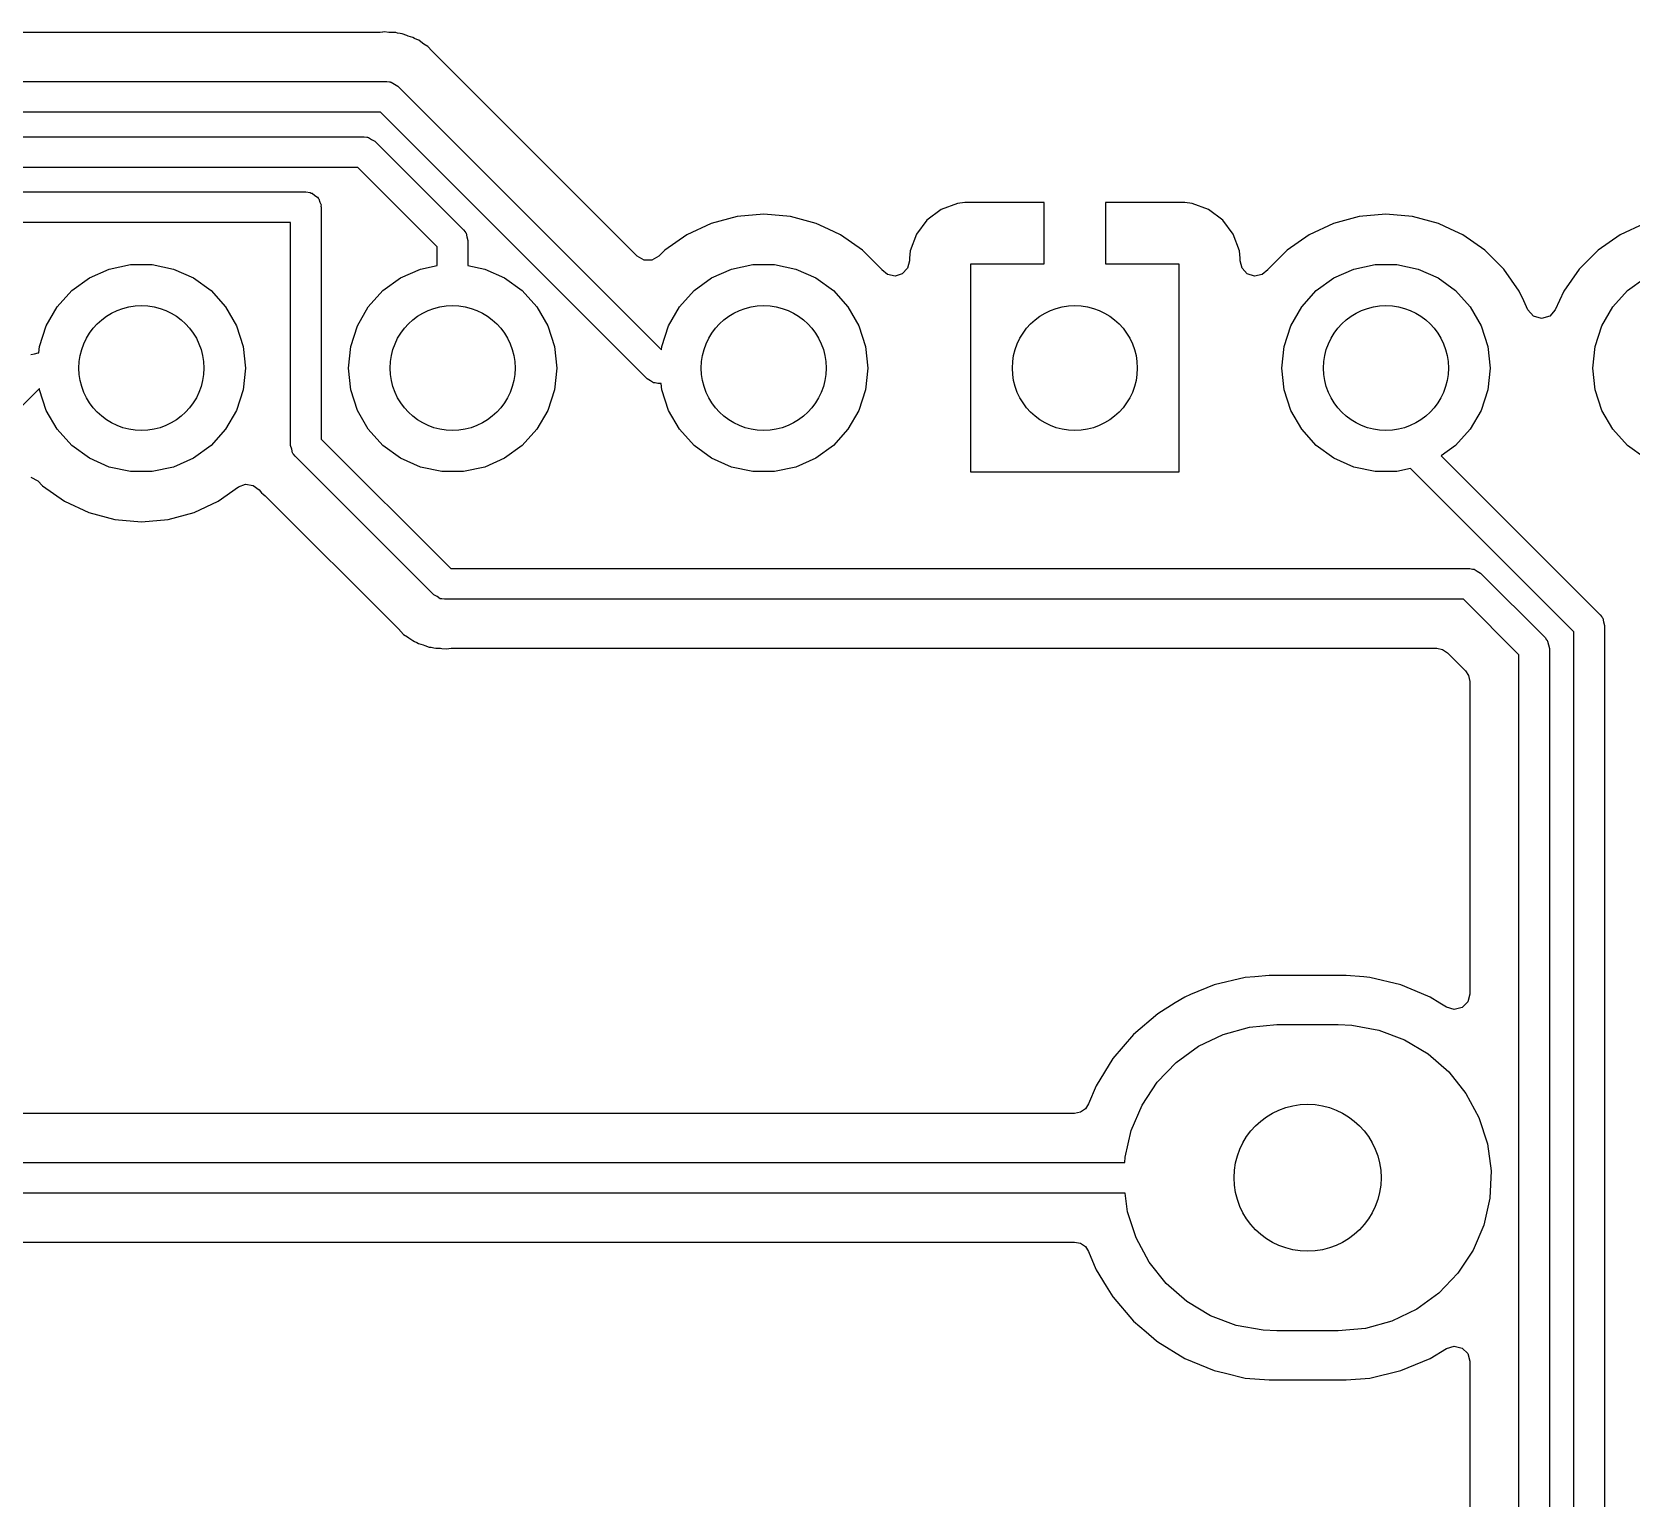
# Model space of a CAD drawing. Extents: x 0.79 to 7.48, y -4.92 to -0.79.
# Drawn here: x 3.97 to 4.484, y -2.642 to -2.171 of the extents above; entities that cross this region are included whole.
import ezdxf

# ---------------------------------------------------------------- set-up
doc = ezdxf.new("R2010")
doc.units = 0
doc.header["$MEASUREMENT"] = 0
doc.layers.add('BLACK', color=7, linetype='CONTINUOUS')

msp = doc.modelspace()

# ---------------------------------------------------------------- linework, layer by layer
at = {"layer": 'BLACK', "linetype": 'CONTINUOUS'}
for p, q in [((4.08181, -2.17131), (3.95363, -2.17131)), ((4.08264, -2.17124), (4.08181, -2.17131)), ((4.08269, -2.17123), (4.08264, -2.17124)), ((4.08329, -2.17113), (4.08269, -2.17123)), ((4.08467, -2.17127), (4.08329, -2.17113)), ((4.08481, -2.17129), (4.08467, -2.17127)), ((4.08531, -2.17131), (4.08481, -2.17129)), ((4.08684, -2.17131), (4.08531, -2.17131)), ((4.08747, -2.17149), (4.08684, -2.17131)), ((4.08829, -2.17164), (4.08747, -2.17149)), ((4.08894, -2.17171), (4.08829, -2.17164)), ((4.09037, -2.17227), (4.08894, -2.17171)), ((4.09084, -2.17243), (4.09037, -2.17227)), ((4.09232, -2.17285), (4.09084, -2.17243)), ((4.09288, -2.17319), (4.09232, -2.17285)), ((4.09363, -2.17356), (4.09288, -2.17319)), ((4.09424, -2.1738), (4.09363, -2.17356)), ((4.09546, -2.17472), (4.09424, -2.1738)), ((4.09424, -2.1738), (4.09424, -2.1738)), ((4.09587, -2.175), (4.09546, -2.17472)), ((4.09718, -2.1758), (4.09587, -2.175)), ((4.09845, -2.17717), (4.09718, -2.1758)), ((4.09718, -2.1758), (4.09718, -2.1758)), ((4.09718, -2.1758), (4.09718, -2.1758)), ((4.09882, -2.17756), (4.09845, -2.17717)), ((4.09894, -2.17768), (4.09882, -2.17756)), ((4.16449, -2.24323), (4.09894, -2.17768)), ((3.94508, -2.18708), (4.084, -2.18708)), ((4.084, -2.18708), (4.08487, -2.1872)), ((4.08487, -2.1872), (4.08505, -2.18719)), ((4.08505, -2.18719), (4.08514, -2.18724)), ((4.08514, -2.18724), (4.08539, -2.18728)), ((4.08539, -2.18728), (4.08641, -2.18794)), ((4.08641, -2.18794), (4.08748, -2.18852)), ((4.08748, -2.18852), (4.17227, -2.27331)), ((4.08196, -2.19692), (3.94304, -2.19692)), ((4.16765, -2.28261), (4.08196, -2.19692)), ((3.93774, -2.2048), (4.07666, -2.2048)), ((4.07666, -2.2048), (4.07753, -2.20492)), ((4.07753, -2.20492), (4.07771, -2.20491)), ((4.07771, -2.20491), (4.0778, -2.20496)), ((4.0778, -2.20496), (4.07805, -2.20499)), ((4.07805, -2.20499), (4.07907, -2.20565)), ((4.07907, -2.20565), (4.08014, -2.20624)), ((4.08014, -2.20624), (4.1086, -2.23469)), ((4.07462, -2.21464), (3.9357, -2.21464)), ((4.1002, -2.24021), (4.07462, -2.21464)), ((3.9304, -2.22251), (4.058, -2.22251)), ((4.058, -2.22251), (4.05939, -2.22271)), ((4.05939, -2.22271), (4.05969, -2.22291)), ((4.05969, -2.22291), (4.06004, -2.22296)), ((4.06004, -2.22296), (4.06084, -2.22364)), ((4.06084, -2.22364), (4.06172, -2.22421)), ((4.06172, -2.22421), (4.06187, -2.22454)), ((4.06187, -2.22454), (4.06214, -2.22477)), ((4.06214, -2.22477), (4.06244, -2.22578)), ((4.06244, -2.22578), (4.06287, -2.22673)), ((4.06287, -2.22673), (4.06282, -2.22709)), ((4.06282, -2.22709), (4.06292, -2.22743)), ((4.06292, -2.22743), (4.06292, -2.30196)), ((4.19654, -2.23046), (4.18822, -2.23269)), ((4.20512, -2.22971), (4.19654, -2.23046)), ((4.2137, -2.23046), (4.20512, -2.22971)), ((4.22202, -2.23269), (4.2137, -2.23046)), ((4.26212, -2.22821), (4.25759, -2.23161)), ((4.26743, -2.22624), (4.26212, -2.22821)), ((4.26977, -2.22598), (4.26743, -2.22624)), ((4.29528, -2.22598), (4.26977, -2.22598)), ((4.29528, -2.24567), (4.29528, -2.22598)), ((4.34047, -2.22598), (4.31496, -2.22598)), ((4.31496, -2.22598), (4.31496, -2.24567)), ((4.34281, -2.22624), (4.34047, -2.22598)), ((4.34811, -2.22821), (4.34281, -2.22624)), ((4.35265, -2.23161), (4.34811, -2.22821)), ((4.39654, -2.23046), (4.38822, -2.23269)), ((4.40512, -2.22971), (4.39654, -2.23046)), ((4.4137, -2.23046), (4.40512, -2.22971)), ((4.42202, -2.23269), (4.4137, -2.23046)), ((4.05308, -2.23235), (3.92836, -2.23235)), ((4.05308, -2.304), (4.05308, -2.23235)), ((4.1086, -2.23469), (4.10912, -2.2354)), ((4.10912, -2.2354), (4.10926, -2.23551)), ((4.10926, -2.23551), (4.10929, -2.23562)), ((4.10929, -2.23562), (4.10944, -2.23581)), ((4.18822, -2.23269), (4.18041, -2.23633)), ((4.2259, -2.2345), (4.22202, -2.23269)), ((4.22983, -2.23633), (4.2259, -2.2345)), ((4.25759, -2.23161), (4.2542, -2.23614)), ((4.35604, -2.23614), (4.35265, -2.23161)), ((4.38822, -2.23269), (4.38041, -2.23633)), ((4.4259, -2.2345), (4.42202, -2.23269)), ((4.42983, -2.23633), (4.4259, -2.2345)), ((4.48822, -2.23269), (4.48041, -2.23633)), ((4.1002, -2.24616), (4.1002, -2.24021)), ((4.10944, -2.23581), (4.1097, -2.237)), ((4.1097, -2.237), (4.11004, -2.23817)), ((4.11004, -2.23817), (4.11004, -2.24616)), ((4.18041, -2.23633), (4.17335, -2.24128)), ((4.23688, -2.24128), (4.22983, -2.23633)), ((4.2542, -2.23614), (4.25222, -2.24144)), ((4.35802, -2.24144), (4.35604, -2.23614)), ((4.38041, -2.23633), (4.37335, -2.24128)), ((4.43688, -2.24128), (4.42983, -2.23633)), ((4.48041, -2.23633), (4.47335, -2.24128)), ((3.99478, -2.24731), (4.00162, -2.24585)), ((4.00162, -2.24585), (4.00862, -2.24585)), ((4.00862, -2.24585), (4.01546, -2.24731)), ((4.16668, -2.2445), (4.16449, -2.24323)), ((4.16921, -2.2445), (4.16668, -2.2445)), ((4.17139, -2.24323), (4.16921, -2.2445)), ((4.17335, -2.24128), (4.17139, -2.24323)), ((4.19478, -2.24731), (4.20162, -2.24585)), ((4.20162, -2.24585), (4.20862, -2.24585)), ((4.20862, -2.24585), (4.21546, -2.24731)), ((4.24298, -2.24737), (4.23688, -2.24128)), ((4.25197, -2.24473), (4.25136, -2.24709)), ((4.25222, -2.24144), (4.25197, -2.24379)), ((4.25197, -2.24379), (4.25197, -2.24473)), ((4.27165, -2.3126), (4.27165, -2.24567)), ((4.27165, -2.24567), (4.29528, -2.24567)), ((4.31496, -2.24567), (4.33858, -2.24567)), ((4.33858, -2.24567), (4.33858, -2.3126)), ((4.35827, -2.24379), (4.35802, -2.24144)), ((4.35827, -2.24473), (4.35827, -2.24379)), ((4.35888, -2.24709), (4.35827, -2.24473)), ((4.37335, -2.24128), (4.36726, -2.24737)), ((4.39478, -2.24731), (4.40162, -2.24585)), ((4.40162, -2.24585), (4.40862, -2.24585)), ((4.40862, -2.24585), (4.41546, -2.24731)), ((4.44298, -2.24737), (4.43688, -2.24128)), ((4.47335, -2.24128), (4.46726, -2.24737)), ((3.98273, -2.25426), (3.98839, -2.25015)), ((3.98839, -2.25015), (3.99478, -2.24731)), ((4.01546, -2.24731), (4.02185, -2.25015)), ((4.02185, -2.25015), (4.02751, -2.25426)), ((4.08273, -2.25426), (4.08839, -2.25015)), ((4.08839, -2.25015), (4.09478, -2.24731)), ((4.09478, -2.24731), (4.1002, -2.24616)), ((4.11004, -2.24616), (4.11546, -2.24731)), ((4.11546, -2.24731), (4.12185, -2.25015)), ((4.12185, -2.25015), (4.12751, -2.25426)), ((4.18273, -2.25426), (4.18839, -2.25015)), ((4.18839, -2.25015), (4.19478, -2.24731)), ((4.21546, -2.24731), (4.22185, -2.25015)), ((4.22185, -2.25015), (4.22751, -2.25426)), ((4.24309, -2.24753), (4.24298, -2.24737)), ((4.24495, -2.24911), (4.24309, -2.24753)), ((4.24734, -2.2496), (4.24495, -2.24911)), ((4.24967, -2.24887), (4.24734, -2.2496)), ((4.25136, -2.24709), (4.24967, -2.24887)), ((4.36056, -2.24887), (4.35888, -2.24709)), ((4.36289, -2.2496), (4.36056, -2.24887)), ((4.36529, -2.24911), (4.36289, -2.2496)), ((4.36715, -2.24753), (4.36529, -2.24911)), ((4.36726, -2.24737), (4.36715, -2.24753)), ((4.36726, -2.24737), (4.36726, -2.24737)), ((4.36726, -2.24737), (4.36726, -2.24737)), ((4.38273, -2.25426), (4.38839, -2.25015)), ((4.38839, -2.25015), (4.39478, -2.24731)), ((4.41546, -2.24731), (4.42185, -2.25015)), ((4.42185, -2.25015), (4.42751, -2.25426)), ((4.44792, -2.25442), (4.44298, -2.24737)), ((4.46726, -2.24737), (4.46232, -2.25442)), ((4.48273, -2.25426), (4.48839, -2.25015)), ((3.97804, -2.25946), (3.98273, -2.25426)), ((4.02751, -2.25426), (4.03219, -2.25946)), ((4.07804, -2.25946), (4.08273, -2.25426)), ((4.12751, -2.25426), (4.13219, -2.25946)), ((4.17804, -2.25946), (4.18273, -2.25426)), ((4.22751, -2.25426), (4.23219, -2.25946)), ((4.37804, -2.25946), (4.38273, -2.25426)), ((4.42751, -2.25426), (4.43219, -2.25946)), ((4.44939, -2.25759), (4.44792, -2.25442)), ((4.46232, -2.25442), (4.45954, -2.26038)), ((4.47804, -2.25946), (4.48273, -2.25426)), ((3.97455, -2.26552), (3.97804, -2.25946)), ((4.03219, -2.25946), (4.03569, -2.26552)), ((4.07455, -2.26552), (4.07804, -2.25946)), ((4.13219, -2.25946), (4.13569, -2.26552)), ((4.17455, -2.26552), (4.17804, -2.25946)), ((4.23219, -2.25946), (4.23569, -2.26552)), ((4.37455, -2.26552), (4.37804, -2.25946)), ((4.43219, -2.25946), (4.43569, -2.26552)), ((4.45069, -2.26038), (4.44939, -2.25759)), ((4.4525, -2.26243), (4.45069, -2.26038)), ((4.45954, -2.26038), (4.45774, -2.26243)), ((4.47455, -2.26552), (4.47804, -2.25946)), ((3.97238, -2.27218), (3.97455, -2.26552)), ((4.03569, -2.26552), (4.03785, -2.27218)), ((4.07238, -2.27218), (4.07455, -2.26552)), ((4.13569, -2.26552), (4.13785, -2.27218)), ((4.17238, -2.27218), (4.17455, -2.26552)), ((4.23569, -2.26552), (4.23785, -2.27218)), ((4.37238, -2.27218), (4.37455, -2.26552)), ((4.43569, -2.26552), (4.43785, -2.27218)), ((4.45512, -2.2632), (4.4525, -2.26243)), ((4.45774, -2.26243), (4.45512, -2.2632)), ((4.47238, -2.27218), (4.47455, -2.26552)), ((3.96956, -2.27481), (3.97075, -2.27456)), ((3.97075, -2.27456), (3.97192, -2.27421)), ((3.97192, -2.27421), (3.97217, -2.27421)), ((3.97217, -2.27421), (3.97238, -2.27218)), ((4.03785, -2.27218), (4.03858, -2.27913)), ((4.07165, -2.27913), (4.07238, -2.27218)), ((4.13785, -2.27218), (4.13858, -2.27913)), ((4.17227, -2.27331), (4.17238, -2.27218)), ((4.23785, -2.27218), (4.23858, -2.27913)), ((4.37165, -2.27913), (4.37238, -2.27218)), ((4.43785, -2.27218), (4.43858, -2.27913)), ((4.47165, -2.27913), (4.47238, -2.27218)), ((4.03858, -2.27913), (4.03785, -2.28609)), ((4.07238, -2.28609), (4.07165, -2.27913)), ((4.13858, -2.27913), (4.13785, -2.28609)), ((4.23858, -2.27913), (4.23785, -2.28609)), ((4.37238, -2.28609), (4.37165, -2.27913)), ((4.43858, -2.27913), (4.43785, -2.28609)), ((4.47238, -2.28609), (4.47165, -2.27913)), ((3.97234, -2.28567), (3.76464, -2.49338)), ((3.97238, -2.28609), (3.97234, -2.28567)), ((3.97455, -2.29275), (3.97238, -2.28609)), ((4.03785, -2.28609), (4.03569, -2.29275)), ((4.07455, -2.29275), (4.07238, -2.28609)), ((4.13785, -2.28609), (4.13569, -2.29275)), ((4.16872, -2.2832), (4.16765, -2.28261)), ((4.16975, -2.28386), (4.16872, -2.2832)), ((4.16999, -2.28389), (4.16975, -2.28386)), ((4.17009, -2.28394), (4.16999, -2.28389)), ((4.17026, -2.28393), (4.17009, -2.28394)), ((4.17113, -2.28406), (4.17026, -2.28393)), ((4.17217, -2.28406), (4.17113, -2.28406)), ((4.17238, -2.28609), (4.17217, -2.28406)), ((4.17455, -2.29275), (4.17238, -2.28609)), ((4.23785, -2.28609), (4.23569, -2.29275)), ((4.37455, -2.29275), (4.37238, -2.28609)), ((4.43785, -2.28609), (4.43569, -2.29275)), ((4.47455, -2.29275), (4.47238, -2.28609)), ((3.97804, -2.2988), (3.97455, -2.29275)), ((4.03569, -2.29275), (4.03219, -2.2988)), ((4.07804, -2.2988), (4.07455, -2.29275)), ((4.13569, -2.29275), (4.13219, -2.2988)), ((4.17804, -2.2988), (4.17455, -2.29275)), ((4.23569, -2.29275), (4.23219, -2.2988)), ((4.37804, -2.2988), (4.37455, -2.29275)), ((4.43569, -2.29275), (4.43219, -2.2988)), ((4.47804, -2.2988), (4.47455, -2.29275)), ((3.98273, -2.304), (3.97804, -2.2988)), ((4.03219, -2.2988), (4.02751, -2.304)), ((4.06292, -2.30196), (4.10457, -2.34361)), ((4.08273, -2.304), (4.07804, -2.2988)), ((4.13219, -2.2988), (4.12751, -2.304)), ((4.18273, -2.304), (4.17804, -2.2988)), ((4.23219, -2.2988), (4.22751, -2.304)), ((4.38273, -2.304), (4.37804, -2.2988)), ((4.43219, -2.2988), (4.42751, -2.304)), ((4.48273, -2.304), (4.47804, -2.2988)), ((3.98839, -2.30812), (3.98273, -2.304)), ((4.02751, -2.304), (4.02185, -2.30812)), ((4.05342, -2.30517), (4.05308, -2.304)), ((4.05368, -2.30636), (4.05342, -2.30517)), ((4.05383, -2.30656), (4.05368, -2.30636)), ((4.05386, -2.30666), (4.05383, -2.30656)), ((4.05399, -2.30678), (4.05386, -2.30666)), ((4.05452, -2.30748), (4.05399, -2.30678)), ((4.09906, -2.35202), (4.05452, -2.30748)), ((4.08839, -2.30812), (4.08273, -2.304)), ((4.12751, -2.304), (4.12185, -2.30812)), ((4.18839, -2.30812), (4.18273, -2.304)), ((4.22751, -2.304), (4.22185, -2.30812)), ((4.38839, -2.30812), (4.38273, -2.304)), ((4.42751, -2.304), (4.42288, -2.30737)), ((4.42288, -2.30737), (4.47395, -2.35844)), ((4.48839, -2.30812), (4.48273, -2.304)), ((3.99478, -2.31096), (3.98839, -2.30812)), ((4.00162, -2.31242), (3.99478, -2.31096)), ((4.00862, -2.31242), (4.00162, -2.31242)), ((4.01546, -2.31096), (4.00862, -2.31242)), ((4.02185, -2.30812), (4.01546, -2.31096)), ((4.09478, -2.31096), (4.08839, -2.30812)), ((4.10162, -2.31242), (4.09478, -2.31096)), ((4.10862, -2.31242), (4.10162, -2.31242)), ((4.11546, -2.31096), (4.10862, -2.31242)), ((4.12185, -2.30812), (4.11546, -2.31096)), ((4.19478, -2.31096), (4.18839, -2.30812)), ((4.20162, -2.31242), (4.19478, -2.31096)), ((4.20862, -2.31242), (4.20162, -2.31242)), ((4.21546, -2.31096), (4.20862, -2.31242)), ((4.22185, -2.30812), (4.21546, -2.31096)), ((4.33858, -2.3126), (4.27165, -2.3126)), ((4.39478, -2.31096), (4.38839, -2.30812)), ((4.40162, -2.31242), (4.39478, -2.31096)), ((4.40862, -2.31242), (4.40162, -2.31242)), ((4.41306, -2.31147), (4.40862, -2.31242)), ((4.46555, -2.36396), (4.41306, -2.31147)), ((3.9696, -2.31417), (3.97179, -2.31543)), ((3.97179, -2.31543), (3.97335, -2.31699)), ((3.97335, -2.31699), (3.98041, -2.32193)), ((4.02983, -2.32193), (4.03636, -2.31736)), ((4.03636, -2.31736), (4.03862, -2.31651)), ((4.03862, -2.31651), (4.04101, -2.31684)), ((4.04101, -2.31684), (4.04295, -2.31828)), ((3.98041, -2.32193), (3.98822, -2.32557)), ((4.02202, -2.32557), (4.02983, -2.32193)), ((4.04295, -2.31828), (4.04375, -2.31926)), ((4.04375, -2.31926), (4.04375, -2.31926)), ((4.04375, -2.31926), (4.04375, -2.31926)), ((4.04375, -2.31926), (4.04428, -2.31964)), ((4.04428, -2.31964), (4.04492, -2.32018)), ((4.04492, -2.32018), (4.0876, -2.36286)), ((3.98822, -2.32557), (3.99654, -2.3278)), ((3.99654, -2.3278), (4.00512, -2.32855)), ((4.00512, -2.32855), (4.0137, -2.3278)), ((4.0137, -2.3278), (4.02202, -2.32557)), ((4.10457, -2.34361), (4.43203, -2.34361)), ((4.43203, -2.34361), (4.4329, -2.34374)), ((4.4329, -2.34374), (4.43308, -2.34373)), ((4.43308, -2.34373), (4.43317, -2.34378)), ((4.43317, -2.34378), (4.43342, -2.34381)), ((4.43342, -2.34381), (4.43444, -2.34447)), ((4.43444, -2.34447), (4.43551, -2.34506)), ((4.43551, -2.34506), (4.45624, -2.36578)), ((4.10012, -2.3526), (4.09906, -2.35202)), ((4.10115, -2.35326), (4.10012, -2.3526)), ((4.10139, -2.35329), (4.10115, -2.35326)), ((4.10149, -2.35334), (4.10139, -2.35329)), ((4.10167, -2.35333), (4.10149, -2.35334)), ((4.10254, -2.35346), (4.10167, -2.35333)), ((4.42999, -2.35346), (4.10254, -2.35346)), ((4.44783, -2.3713), (4.42999, -2.35346)), ((4.47395, -2.35844), (4.47448, -2.35915)), ((4.0876, -2.36286), (4.08771, -2.36298)), ((4.08771, -2.36298), (4.08936, -2.36473)), ((4.46555, -2.78089), (4.46555, -2.36396)), ((4.47448, -2.35915), (4.47461, -2.35926)), ((4.47461, -2.35926), (4.47464, -2.35936)), ((4.47464, -2.35936), (4.47479, -2.35956)), ((4.47479, -2.35956), (4.47505, -2.36075)), ((4.47505, -2.36075), (4.47539, -2.36192)), ((4.47539, -2.36192), (4.47539, -2.78293)), ((4.08936, -2.36473), (4.08936, -2.36473)), ((4.08936, -2.36473), (4.09067, -2.36553)), ((4.09067, -2.36553), (4.09108, -2.36581)), ((4.09108, -2.36581), (4.0923, -2.36674)), ((4.0923, -2.36674), (4.09291, -2.36698)), ((4.09291, -2.36698), (4.09366, -2.36735)), ((4.09366, -2.36735), (4.09422, -2.36769)), ((4.09422, -2.36769), (4.09569, -2.3681)), ((4.09569, -2.3681), (4.09616, -2.36826)), ((4.09616, -2.36826), (4.09759, -2.36883)), ((4.09759, -2.36883), (4.09824, -2.36889)), ((4.09824, -2.36889), (4.09906, -2.36905)), ((4.09906, -2.36905), (4.09969, -2.36922)), ((4.09969, -2.36922), (4.10122, -2.36922)), ((4.10122, -2.36922), (4.10172, -2.36925)), ((4.10172, -2.36925), (4.10325, -2.36941)), ((4.10389, -2.3693), (4.10472, -2.36922)), ((4.10472, -2.36922), (4.42144, -2.36922)), ((4.42144, -2.36922), (4.42331, -2.3696)), ((4.45624, -2.36578), (4.45676, -2.36648)), ((4.45676, -2.36648), (4.4569, -2.3666)), ((4.4569, -2.3666), (4.45693, -2.3667)), ((4.45693, -2.3667), (4.45708, -2.3669)), ((4.45708, -2.3669), (4.45733, -2.36809)), ((4.45733, -2.36809), (4.45768, -2.36926)), ((4.45768, -2.36926), (4.45768, -2.77559)), ((4.10325, -2.36941), (4.10389, -2.3693)), ((4.42331, -2.3696), (4.42489, -2.37065)), ((4.42489, -2.37065), (4.43064, -2.3764)), ((4.44783, -2.77355), (4.44783, -2.3713)), ((4.43064, -2.3764), (4.4317, -2.37798)), ((4.4317, -2.37798), (4.43207, -2.37985)), ((4.43207, -2.37985), (4.43207, -2.48037)), ((4.35988, -2.47499), (4.34994, -2.47738)), ((4.36294, -2.47475), (4.35988, -2.47499)), ((4.36753, -2.47439), (4.36294, -2.47475)), ((4.39232, -2.47439), (4.36753, -2.47439)), ((4.39805, -2.47484), (4.39232, -2.47439)), ((4.39996, -2.47499), (4.39805, -2.47484)), ((4.40991, -2.47738), (4.39996, -2.47499)), ((4.34049, -2.48129), (4.33739, -2.48319)), ((4.34234, -2.48053), (4.34049, -2.48129)), ((4.34994, -2.47738), (4.34234, -2.48053)), ((4.41653, -2.48012), (4.40991, -2.47738)), ((4.41936, -2.48129), (4.41653, -2.48012)), ((4.42248, -2.48321), (4.41936, -2.48129)), ((4.43207, -2.48037), (4.4314, -2.48283)), ((4.33177, -2.48664), (4.32399, -2.49328)), ((4.33739, -2.48319), (4.33177, -2.48664)), ((4.42463, -2.48453), (4.42248, -2.48321)), ((4.42709, -2.48525), (4.42463, -2.48453)), ((4.42957, -2.48462), (4.42709, -2.48525)), ((4.4314, -2.48283), (4.42957, -2.48462)), ((4.35279, -2.4933), (4.36129, -2.49095)), ((4.36129, -2.49095), (4.37008, -2.49016)), ((4.37008, -2.49016), (4.38976, -2.49016)), ((4.38976, -2.49016), (4.39418, -2.49036)), ((4.39418, -2.49036), (4.40286, -2.49193)), ((4.40286, -2.49193), (4.41112, -2.49503)), ((4.32399, -2.49328), (4.31735, -2.50106)), ((4.3377, -2.50231), (4.34484, -2.49712)), ((4.34484, -2.49712), (4.35279, -2.4933)), ((4.41112, -2.49503), (4.41869, -2.49956)), ((4.31735, -2.50106), (4.312, -2.50978)), ((4.3316, -2.50869), (4.3377, -2.50231)), ((4.41869, -2.49956), (4.42533, -2.50536)), ((4.42533, -2.50536), (4.43084, -2.51226)), ((4.312, -2.50978), (4.30956, -2.51567)), ((4.32674, -2.51605), (4.3316, -2.50869)), ((4.43084, -2.51226), (4.43502, -2.52003)), ((4.30692, -2.51831), (4.30505, -2.51868)), ((4.3085, -2.51725), (4.30692, -2.51831)), ((4.30956, -2.51567), (4.3085, -2.51725)), ((4.32327, -2.52416), (4.32674, -2.51605)), ((4.30505, -2.51868), (3.96266, -2.51868)), ((4.43502, -2.52003), (4.43774, -2.52842)), ((4.32131, -2.53276), (4.32327, -2.52416)), ((4.43774, -2.52842), (4.43893, -2.53716)), ((4.32124, -2.53445), (4.32131, -2.53276)), ((3.94643, -2.53445), (4.32124, -2.53445)), ((4.43893, -2.53716), (4.43853, -2.54598)), ((4.32128, -2.54429), (3.94648, -2.54429)), ((4.3221, -2.55032), (4.32128, -2.54429)), ((4.43853, -2.54598), (4.43657, -2.55458)), ((4.32483, -2.55871), (4.3221, -2.55032)), ((4.32901, -2.56648), (4.32483, -2.55871)), ((4.43657, -2.55458), (4.4331, -2.56269)), ((3.96266, -2.56006), (4.30505, -2.56006)), ((4.30505, -2.56006), (4.30692, -2.56043)), ((4.30692, -2.56043), (4.3085, -2.56149)), ((4.3085, -2.56149), (4.30956, -2.56307)), ((4.30956, -2.56307), (4.31136, -2.56742)), ((4.4331, -2.56269), (4.42824, -2.57005)), ((4.31136, -2.56742), (4.312, -2.56896)), ((4.312, -2.56896), (4.31519, -2.57417)), ((4.33451, -2.57338), (4.32901, -2.56648)), ((4.31519, -2.57417), (4.31735, -2.57768)), ((4.34115, -2.57918), (4.33451, -2.57338)), ((4.42824, -2.57005), (4.42214, -2.57643)), ((4.31735, -2.57768), (4.31744, -2.5778)), ((4.31744, -2.5778), (4.32399, -2.58546)), ((4.34873, -2.58371), (4.34115, -2.57918)), ((4.42214, -2.57643), (4.415, -2.58162)), ((4.35699, -2.58681), (4.34873, -2.58371)), ((4.415, -2.58162), (4.40706, -2.58544)), ((4.32399, -2.58546), (4.32803, -2.58892)), ((4.32803, -2.58892), (4.33134, -2.59174)), ((4.36567, -2.58838), (4.35699, -2.58681)), ((4.37008, -2.58858), (4.36567, -2.58838)), ((4.38976, -2.58858), (4.37008, -2.58858)), ((4.39855, -2.58779), (4.38976, -2.58858)), ((4.40706, -2.58544), (4.39855, -2.58779)), ((4.33134, -2.59174), (4.33177, -2.5921)), ((4.33177, -2.5921), (4.34049, -2.59745)), ((4.41936, -2.59745), (4.42463, -2.59421)), ((4.42463, -2.59421), (4.42709, -2.59349)), ((4.42709, -2.59349), (4.42957, -2.59412)), ((4.42957, -2.59412), (4.4314, -2.59591)), ((4.34049, -2.59745), (4.34757, -2.60038)), ((4.34757, -2.60038), (4.34994, -2.60136)), ((4.40991, -2.60136), (4.41936, -2.59745)), ((4.4314, -2.59591), (4.43207, -2.59837)), ((4.43207, -2.59837), (4.43207, -2.67263)), ((4.34994, -2.60136), (4.35308, -2.60212)), ((4.35308, -2.60212), (4.35988, -2.60375)), ((4.35988, -2.60375), (4.36753, -2.60435)), ((4.36753, -2.60435), (4.39232, -2.60435)), ((4.39232, -2.60435), (4.39996, -2.60375)), ((4.39232, -2.60435), (4.39232, -2.60435)), ((4.39996, -2.60375), (4.40991, -2.60136))]:
    msp.add_line(p, q, dxfattribs=at)
at = {"layer": 'BLACK'}
for centre, radius in [((4.00512, -2.27913), 0.020079), ((4.10512, -2.27913), 0.020079), ((4.20512, -2.27913), 0.020079), ((4.30512, -2.27913), 0.020079), ((4.40512, -2.27913), 0.020079), ((4.37992, -2.53937), 0.023622)]:
    msp.add_circle(centre, radius, dxfattribs=at)

doc.saveas('drawing.dxf')
